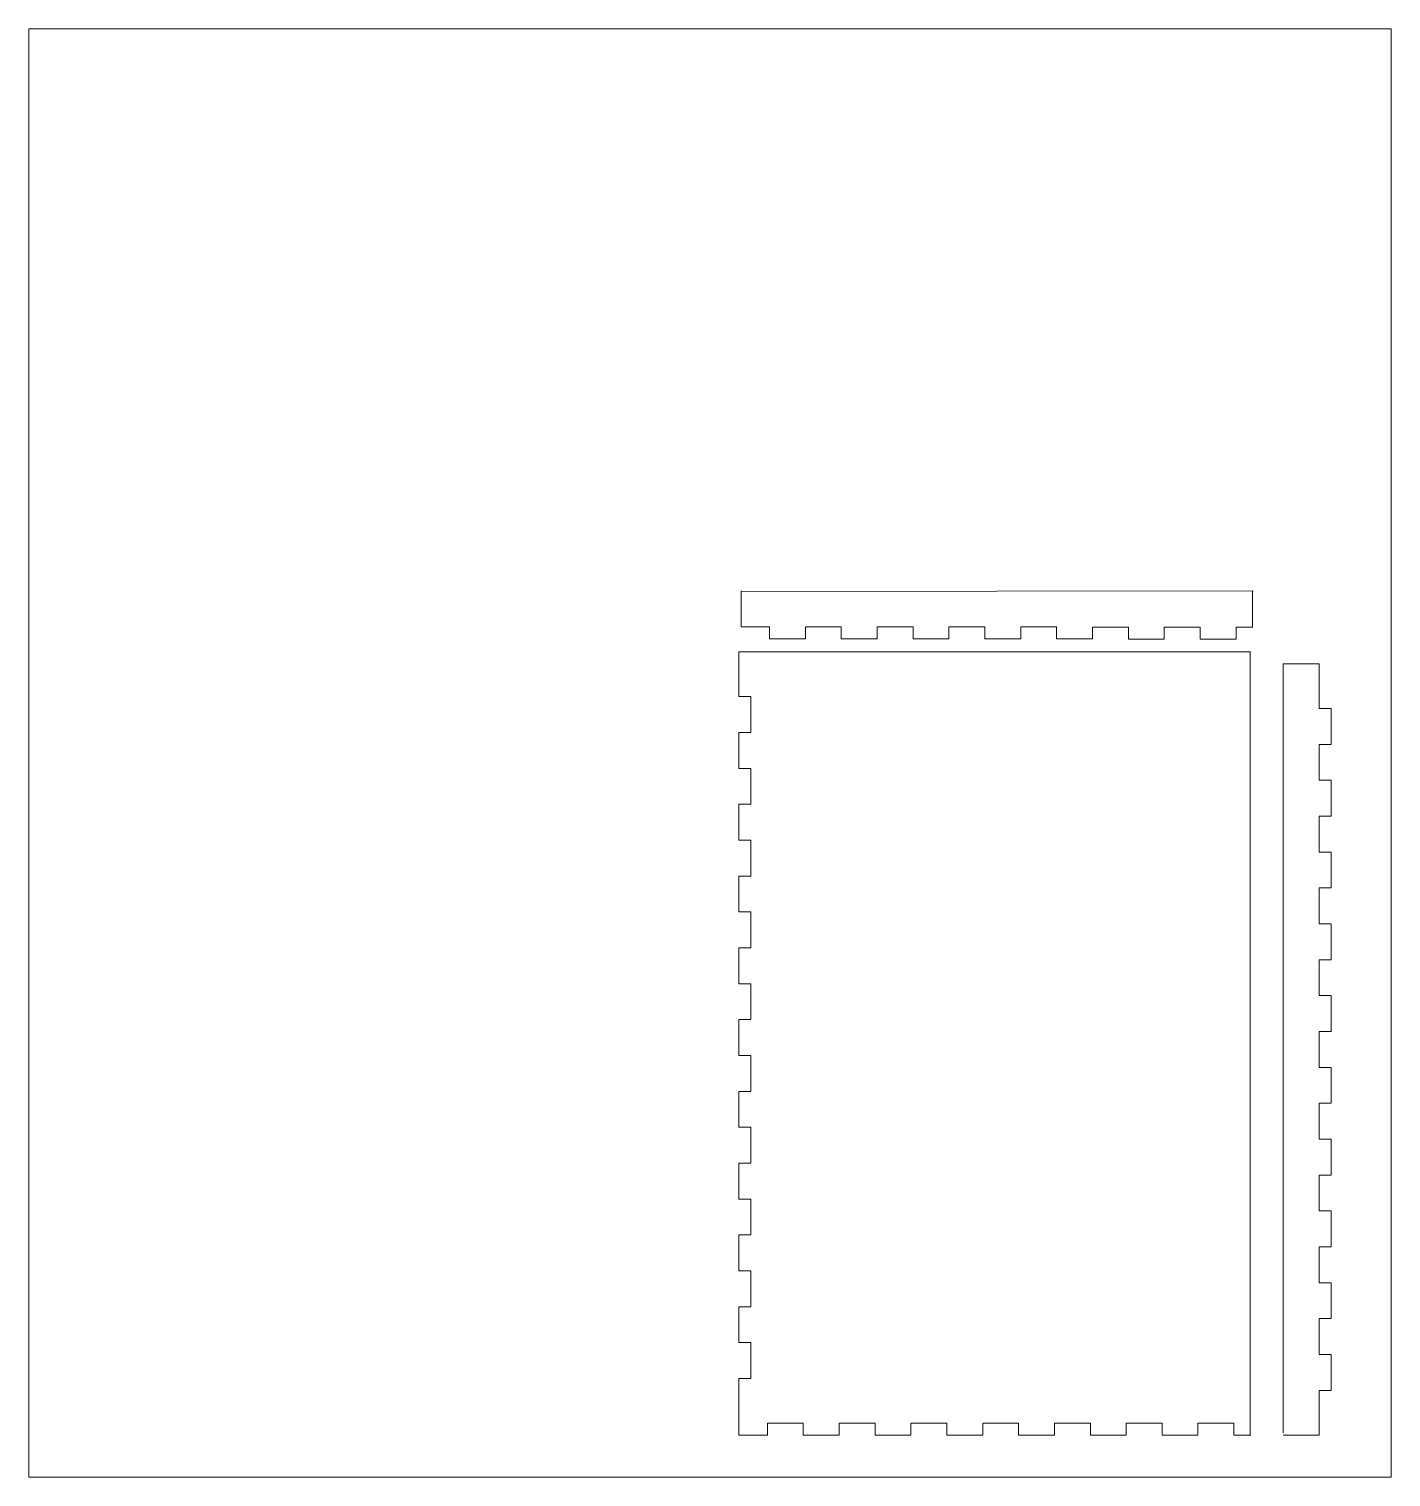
# Paper-space layout 'Layout1' of a CAD drawing. Header units: millimetres. Extents: x 0 to 456, y 0 to 484.
# The model-space entities are those that its viewports show. They can reach past a viewport. Long polylines and large blocks are cut down to what shows.
import ezdxf

# ---------------------------------------------------------------- set-up
doc = ezdxf.new("R2010")
doc.units = ezdxf.units.MM

msp = doc.modelspace()

# ---------------------------------------------------------------- linework, layer by layer
at = {"color": 18, "linetype": 'Continuous', "lineweight": 18, "true_color": 0x000000}
for points in [[(238.18, 296.32), (238.17, 284.32)], [(409.11, 296.31), (238.34, 296.06)], [(409.35, 296.18), (409.18, 296.18)], [(409.2, 284.27), (409.21, 296.27)], [(238.17, 284.32), (242.17, 284.32)], [(242.17, 284.32), (247.67, 284.31)], [(247.67, 284.31), (247.67, 280.31)], [(259.67, 280.3), (259.67, 284.3)], [(259.67, 284.3), (271.67, 284.29)], [(271.67, 284.29), (271.67, 280.29)], [(283.67, 280.28), (283.67, 284.28)], [(283.67, 284.28), (295.67, 284.27)], [(295.67, 284.27), (295.67, 280.27)], [(307.67, 280.26), (307.67, 284.26)], [(307.67, 284.26), (319.67, 284.25)], [(319.67, 284.25), (319.67, 280.25)], [(331.67, 280.24), (331.67, 284.24)], [(331.67, 284.24), (343.67, 284.23)], [(343.67, 284.23), (343.67, 280.23)], [(355.67, 280.22), (355.67, 284.22)], [(355.67, 284.22), (367.67, 284.21)], [(367.67, 284.21), (367.67, 280.21)], [(379.67, 280.2), (379.67, 284.2)], [(379.67, 284.2), (391.67, 284.19)], [(391.67, 284.19), (391.67, 280.19)], [(403.67, 280.18), (403.67, 284.18)], [(403.67, 284.18), (409.17, 284.18)], [(409.17, 284.18), (409.27, 284.18)], [(247.67, 280.31), (259.67, 280.3)], [(271.67, 280.29), (283.67, 280.28)], [(295.67, 280.27), (307.67, 280.26)], [(319.67, 280.25), (331.67, 280.24)], [(343.67, 280.23), (355.67, 280.22)], [(367.67, 280.21), (379.67, 280.2)], [(391.67, 280.19), (403.67, 280.18)], [(241.45, 275.96), (237.45, 275.96)], [(237.45, 275.96), (237.45, 260.96)], [(408.45, 275.96), (241.45, 275.96)], [(407.94, 275.96), (408.56, 275.96)], [(408.45, 13.82), (408.45, 275.82)], [(431.45, 271.96), (419.45, 271.96)], [(419.45, 271.96), (419.45, 14.81)], [(431.45, 256.96), (431.45, 271.96)], [(237.45, 260.96), (241.45, 260.96)], [(241.45, 260.96), (241.45, 248.96)], [(435.45, 256.96), (431.45, 256.96)], [(435.45, 244.96), (435.45, 256.96)], [(241.45, 248.96), (237.45, 248.96)], [(237.45, 248.96), (237.45, 236.96)], [(431.45, 232.96), (431.45, 244.96)], [(431.45, 244.96), (435.45, 244.96)], [(237.45, 236.96), (241.45, 236.96)], [(241.45, 236.96), (241.45, 224.96)], [(435.45, 232.96), (431.45, 232.96)], [(435.45, 220.96), (435.45, 232.96)], [(241.45, 224.96), (237.45, 224.96)], [(237.45, 224.96), (237.45, 212.96)], [(431.45, 208.96), (431.45, 220.96)], [(431.45, 220.96), (435.45, 220.96)], [(237.45, 212.96), (241.45, 212.96)], [(241.45, 212.96), (241.45, 200.96)], [(435.45, 208.96), (431.45, 208.96)], [(435.45, 196.96), (435.45, 208.96)], [(241.45, 200.96), (237.45, 200.96)], [(237.45, 200.96), (237.45, 188.96)], [(431.45, 184.96), (431.45, 196.96)], [(431.45, 196.96), (435.45, 196.96)], [(237.45, 188.96), (241.45, 188.96)], [(241.45, 188.96), (241.45, 176.96)], [(435.45, 184.96), (431.45, 184.96)], [(435.45, 172.96), (435.45, 184.96)], [(241.45, 176.96), (237.45, 176.96)], [(237.45, 176.96), (237.45, 164.96)], [(431.45, 160.96), (431.45, 172.96)], [(431.45, 172.96), (435.45, 172.96)], [(237.45, 164.96), (241.45, 164.96)], [(241.45, 164.96), (241.45, 152.96)], [(435.45, 160.96), (431.45, 160.96)], [(435.45, 148.96), (435.45, 160.96)], [(241.45, 152.96), (237.45, 152.96)], [(237.45, 152.96), (237.45, 140.96)], [(431.45, 136.96), (431.45, 148.96)], [(431.45, 148.96), (435.45, 148.96)], [(237.45, 140.96), (241.45, 140.96)], [(241.45, 140.96), (241.45, 128.96)], [(435.45, 136.96), (431.45, 136.96)], [(435.45, 124.96), (435.45, 136.96)], [(241.45, 128.96), (237.45, 128.96)], [(237.45, 128.96), (237.45, 116.96)], [(431.45, 112.96), (431.45, 124.96)], [(431.45, 124.96), (435.45, 124.96)], [(237.45, 116.96), (241.45, 116.96)], [(241.45, 116.96), (241.45, 104.96)], [(435.45, 112.96), (431.45, 112.96)], [(435.45, 100.96), (435.45, 112.96)], [(241.45, 104.96), (237.45, 104.96)], [(237.45, 104.96), (237.45, 92.96)], [(431.45, 88.96), (431.45, 100.96)], [(431.45, 100.96), (435.45, 100.96)], [(237.45, 92.96), (241.45, 92.96)], [(241.45, 92.96), (241.45, 80.96)], [(435.45, 88.96), (431.45, 88.96)], [(435.45, 76.96), (435.45, 88.96)], [(241.45, 80.96), (237.45, 80.96)], [(237.45, 80.96), (237.45, 68.96)], [(431.45, 64.96), (431.45, 76.96)], [(431.45, 76.96), (435.45, 76.96)], [(237.45, 68.96), (241.45, 68.96)], [(241.45, 68.96), (241.45, 56.96)], [(435.45, 64.96), (431.45, 64.96)], [(435.45, 52.96), (435.45, 64.96)], [(241.45, 56.96), (237.45, 56.96)], [(237.45, 56.96), (237.45, 44.96)], [(431.45, 40.96), (431.45, 52.96)], [(431.45, 52.96), (435.45, 52.96)], [(237.45, 44.96), (241.45, 44.96)], [(241.45, 44.96), (241.45, 32.96)], [(435.45, 40.96), (431.45, 40.96)], [(435.45, 28.96), (435.45, 40.96)], [(241.45, 32.96), (237.45, 32.96)], [(237.45, 32.96), (237.45, 17.96)], [(431.45, 28.96), (435.45, 28.96)], [(431.45, 13.96), (431.45, 28.96)], [(237.45, 17.96), (237.45, 13.96)], [(246.95, 13.96), (246.95, 17.96)], [(246.95, 17.96), (258.95, 17.96)], [(258.95, 17.96), (258.95, 13.96)], [(270.95, 13.96), (270.95, 17.96)], [(270.95, 17.96), (282.95, 17.96)], [(282.95, 17.96), (282.95, 13.96)], [(294.95, 13.96), (294.95, 17.96)], [(294.95, 17.96), (306.95, 17.96)], [(306.95, 17.96), (306.95, 13.96)], [(318.95, 13.96), (318.95, 17.96)], [(318.95, 17.96), (330.95, 17.96)], [(330.95, 17.96), (330.95, 13.96)], [(342.95, 13.96), (342.95, 17.96)], [(342.95, 17.96), (354.95, 17.96)], [(354.95, 17.96), (354.95, 13.96)], [(366.95, 13.96), (366.95, 17.96)], [(366.95, 17.96), (378.95, 17.96)], [(378.95, 17.96), (378.95, 13.96)], [(390.95, 13.96), (390.95, 17.96)], [(390.95, 17.96), (402.95, 17.96)], [(402.95, 17.96), (402.95, 13.96)], [(237.45, 13.96), (241.45, 13.96)], [(241.45, 13.96), (246.95, 13.96)], [(258.95, 13.96), (270.95, 13.96)], [(282.95, 13.96), (294.95, 13.96)], [(306.95, 13.96), (318.95, 13.96)], [(330.95, 13.96), (342.95, 13.96)], [(354.95, 13.96), (366.95, 13.96)], [(378.95, 13.96), (390.95, 13.96)], [(402.95, 13.96), (408.45, 13.96)], [(419.45, 13.96), (431.45, 13.96)]]:
    msp.add_lwpolyline(points, dxfattribs=at)

psp = doc.layouts.get("Layout1")

# ---------------------------------------------------------------- viewports
at = {"layer": '0'}
psp.add_viewport(center=(227.76, 242.1), size=(455.51, 484.194), view_center_point=(227.76, 242.1), view_height=484.194, dxfattribs=at)

doc.saveas('drawing.dxf')
